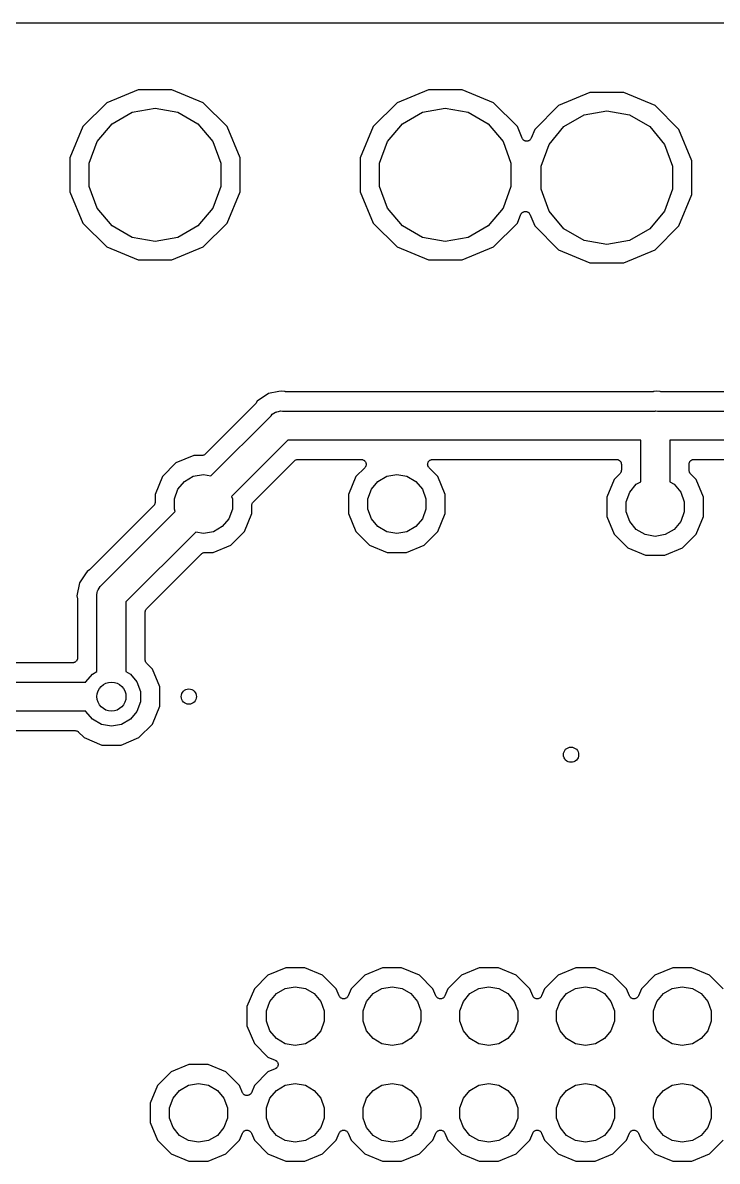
# Model space of a CAD drawing. Extents: x 121 to 245, y -148 to -51.
# Drawn here: x 180.81 to 199.04, y -80.52 to -50.65 of the extents above; entities that cross this region are included whole.
import ezdxf

# ---------------------------------------------------------------- set-up
doc = ezdxf.new("R2010")
doc.units = 0
doc.header["$MEASUREMENT"] = 0
doc.layers.add('BLACK', color=7, linetype='CONTINUOUS')

msp = doc.modelspace()

# ---------------------------------------------------------------- linework, layer by layer
at = {"layer": 'BLACK', "linetype": 'CONTINUOUS'}
for p, q in [((122.709, -50.646), (243.026, -50.646)), ((183.833, -52.4024), (183.012, -52.7424)), ((184.721, -52.4024), (183.833, -52.4024)), ((185.542, -52.7424), (184.721, -52.4024)), ((191.453, -52.4024), (190.632, -52.7424)), ((192.341, -52.4024), (191.453, -52.4024)), ((193.162, -52.7424), (192.341, -52.4024)), ((195.695, -52.4786), (194.874, -52.8186)), ((196.583, -52.4786), (195.695, -52.4786)), ((197.404, -52.8186), (196.583, -52.4786)), ((183.012, -52.7424), (182.384, -53.3705)), ((186.17, -53.3705), (185.542, -52.7424)), ((190.632, -52.7424), (190.004, -53.3705)), ((193.79, -53.3705), (193.162, -52.7424)), ((194.874, -52.8186), (194.246, -53.4467)), ((198.032, -53.4467), (197.404, -52.8186)), ((183.151, -53.2936), (183.678, -52.9894)), ((183.678, -52.9894), (184.277, -52.8838)), ((184.277, -52.8838), (184.876, -52.9894)), ((184.876, -52.9894), (185.403, -53.2936)), ((190.771, -53.2936), (191.298, -52.9894)), ((191.298, -52.9894), (191.897, -52.8838)), ((191.897, -52.8838), (192.496, -52.9894)), ((192.496, -52.9894), (193.023, -53.2936)), ((195.013, -53.3698), (195.54, -53.0656)), ((195.54, -53.0656), (196.139, -52.96)), ((196.139, -52.96), (196.738, -53.0656)), ((196.738, -53.0656), (197.265, -53.3698)), ((182.384, -53.3705), (182.044, -54.1912)), ((182.76, -53.7596), (183.151, -53.2936)), ((185.403, -53.2936), (185.794, -53.7596)), ((186.51, -54.1912), (186.17, -53.3705)), ((190.004, -53.3705), (189.664, -54.1912)), ((190.38, -53.7596), (190.771, -53.2936)), ((193.023, -53.2936), (193.414, -53.7596)), ((193.916, -53.6754), (193.79, -53.3705)), ((194.246, -53.4467), (194.151, -53.6754)), ((194.622, -53.8358), (195.013, -53.3698)), ((197.265, -53.3698), (197.656, -53.8358)), ((198.372, -54.2674), (198.032, -53.4467)), ((182.552, -54.3312), (182.76, -53.7596)), ((185.794, -53.7596), (186.002, -54.3312)), ((190.172, -54.3312), (190.38, -53.7596)), ((193.414, -53.7596), (193.622, -54.3312)), ((193.925, -53.6894), (193.916, -53.6754)), ((193.933, -53.7041), (193.925, -53.6894)), ((193.937, -53.7079), (193.933, -53.7041)), ((193.94, -53.7126), (193.937, -53.7079)), ((193.953, -53.7227), (193.94, -53.7126)), ((193.965, -53.7339), (193.953, -53.7227)), ((193.971, -53.7361), (193.965, -53.7339)), ((193.975, -53.7395), (193.971, -53.7361)), ((193.991, -53.7445), (193.975, -53.7395)), ((194.006, -53.7508), (193.991, -53.7445)), ((194.012, -53.7511), (194.006, -53.7508)), ((194.017, -53.7527), (194.012, -53.7511)), ((194.034, -53.752), (194.017, -53.7527)), ((194.05, -53.7527), (194.034, -53.752)), ((194.056, -53.7511), (194.05, -53.7527)), ((194.061, -53.7508), (194.056, -53.7511)), ((194.076, -53.7445), (194.061, -53.7508)), ((194.092, -53.7395), (194.076, -53.7445)), ((194.097, -53.7361), (194.092, -53.7395)), ((194.102, -53.7339), (194.097, -53.7361)), ((194.114, -53.7227), (194.102, -53.7339)), ((194.127, -53.7126), (194.114, -53.7227)), ((194.13, -53.7079), (194.127, -53.7126)), ((194.134, -53.7041), (194.13, -53.7079)), ((194.142, -53.6894), (194.134, -53.7041)), ((194.151, -53.6754), (194.142, -53.6894)), ((194.414, -54.4074), (194.622, -53.8358)), ((197.656, -53.8358), (197.864, -54.4074)), ((182.044, -54.1912), (182.044, -55.0796)), ((182.552, -54.9396), (182.552, -54.3312)), ((186.002, -54.3312), (186.002, -54.9396)), ((186.51, -55.0796), (186.51, -54.1912)), ((189.664, -54.1912), (189.664, -55.0796)), ((190.172, -54.9396), (190.172, -54.3312)), ((193.622, -54.3312), (193.622, -54.9396)), ((198.372, -55.1558), (198.372, -54.2674)), ((194.414, -55.0158), (194.414, -54.4074)), ((197.864, -54.4074), (197.864, -55.0158)), ((182.76, -55.5112), (182.552, -54.9396)), ((186.002, -54.9396), (185.794, -55.5112)), ((190.38, -55.5112), (190.172, -54.9396)), ((193.622, -54.9396), (193.414, -55.5112)), ((182.044, -55.0796), (182.384, -55.9003)), ((186.17, -55.9003), (186.51, -55.0796)), ((189.664, -55.0796), (190.004, -55.9003)), ((194.622, -55.5874), (194.414, -55.0158)), ((197.864, -55.0158), (197.656, -55.5874)), ((198.032, -55.9765), (198.372, -55.1558)), ((183.151, -55.9772), (182.76, -55.5112)), ((185.794, -55.5112), (185.403, -55.9772)), ((190.771, -55.9772), (190.38, -55.5112)), ((193.414, -55.5112), (193.023, -55.9772)), ((193.79, -55.9003), (193.885, -55.6716)), ((193.885, -55.6716), (193.894, -55.6576)), ((193.894, -55.6576), (193.901, -55.6429)), ((193.901, -55.6429), (193.905, -55.6391)), ((193.905, -55.6391), (193.908, -55.6344)), ((193.908, -55.6344), (193.922, -55.6243)), ((193.922, -55.6243), (193.934, -55.6131)), ((193.934, -55.6131), (193.939, -55.6109)), ((193.939, -55.6109), (193.943, -55.6075)), ((193.943, -55.6075), (193.959, -55.6025)), ((193.959, -55.6025), (193.975, -55.5962)), ((193.975, -55.5962), (193.98, -55.5959)), ((193.98, -55.5959), (193.986, -55.5943)), ((193.986, -55.5943), (194.002, -55.595)), ((194.002, -55.595), (194.019, -55.5943)), ((194.019, -55.5943), (194.024, -55.5959)), ((194.024, -55.5959), (194.03, -55.5962)), ((194.03, -55.5962), (194.045, -55.6025)), ((194.045, -55.6025), (194.061, -55.6075)), ((194.061, -55.6075), (194.065, -55.6109)), ((194.065, -55.6109), (194.07, -55.6131)), ((194.07, -55.6131), (194.083, -55.6243)), ((194.083, -55.6243), (194.096, -55.6344)), ((194.096, -55.6344), (194.099, -55.6391)), ((194.099, -55.6391), (194.103, -55.6429)), ((194.103, -55.6429), (194.111, -55.6576)), ((194.111, -55.6576), (194.119, -55.6716)), ((194.119, -55.6716), (194.246, -55.9765)), ((195.013, -56.0534), (194.622, -55.5874)), ((197.656, -55.5874), (197.265, -56.0534)), ((182.384, -55.9003), (183.012, -56.5284)), ((183.678, -56.2814), (183.151, -55.9772)), ((185.403, -55.9772), (184.876, -56.2814)), ((185.542, -56.5284), (186.17, -55.9003)), ((190.004, -55.9003), (190.632, -56.5284)), ((191.298, -56.2814), (190.771, -55.9772)), ((193.023, -55.9772), (192.496, -56.2814)), ((193.162, -56.5284), (193.79, -55.9003)), ((194.246, -55.9765), (194.874, -56.6046)), ((195.54, -56.3576), (195.013, -56.0534)), ((197.265, -56.0534), (196.738, -56.3576)), ((197.404, -56.6046), (198.032, -55.9765)), ((184.277, -56.387), (183.678, -56.2814)), ((184.876, -56.2814), (184.277, -56.387)), ((191.897, -56.387), (191.298, -56.2814)), ((192.496, -56.2814), (191.897, -56.387)), ((196.139, -56.4632), (195.54, -56.3576)), ((196.738, -56.3576), (196.139, -56.4632)), ((183.012, -56.5284), (183.833, -56.8684)), ((184.721, -56.8684), (185.542, -56.5284)), ((190.632, -56.5284), (191.453, -56.8684)), ((192.341, -56.8684), (193.162, -56.5284)), ((194.874, -56.6046), (195.695, -56.9446)), ((196.583, -56.9446), (197.404, -56.6046)), ((183.833, -56.8684), (184.721, -56.8684)), ((191.453, -56.8684), (192.341, -56.8684)), ((195.695, -56.9446), (196.583, -56.9446)), ((187.529, -60.3226), (187.258, -60.3766)), ((187.604, -60.3076), (187.529, -60.3226)), ((187.529, -60.3226), (187.529, -60.3226)), ((187.68, -60.3226), (187.604, -60.3076)), ((187.692, -60.3228), (187.68, -60.3226)), ((187.704, -60.325), (187.692, -60.3228)), ((197.354, -60.325), (187.704, -60.325)), ((197.366, -60.3228), (197.354, -60.325)), ((197.379, -60.3226), (197.366, -60.3228)), ((197.454, -60.3076), (197.379, -60.3226)), ((197.529, -60.3226), (197.454, -60.3076)), ((197.542, -60.3228), (197.529, -60.3226)), ((197.554, -60.325), (197.542, -60.3228)), ((209.196, -60.325), (197.554, -60.325)), ((186.963, -60.5731), (186.921, -60.6369)), ((187.258, -60.3766), (186.963, -60.5731)), ((186.905, -60.6561), (185.597, -61.9642)), ((186.912, -60.6459), (186.905, -60.6561)), ((186.921, -60.6369), (186.912, -60.6459)), ((187.323, -60.9564), (187.356, -60.9176)), ((187.356, -60.9176), (187.399, -60.8924)), ((187.399, -60.8924), (187.441, -60.8634)), ((187.441, -60.8634), (187.457, -60.859)), ((187.457, -60.859), (187.472, -60.8505)), ((187.472, -60.8505), (187.522, -60.8417)), ((187.522, -60.8417), (187.571, -60.8286)), ((187.571, -60.8286), (187.621, -60.833)), ((187.621, -60.833), (197.404, -60.833)), ((197.404, -60.833), (197.42, -60.8286)), ((197.42, -60.8286), (197.471, -60.833)), ((197.471, -60.833), (209.246, -60.833)), ((185.747, -62.5329), (187.323, -60.9564)), ((187.762, -61.595), (186.285, -63.0719)), ((197.028, -61.595), (187.762, -61.595)), ((197.028, -62.6877), (197.028, -61.595)), ((208.788, -61.595), (197.79, -61.595)), ((197.79, -61.595), (197.79, -62.6877)), ((185.294, -62.0014), (184.828, -62.1947)), ((185.507, -62.0014), (185.294, -62.0014)), ((185.513, -62.0004), (185.507, -62.0014)), ((185.518, -62.0009), (185.513, -62.0004)), ((185.534, -61.9966), (185.518, -62.0009)), ((185.551, -61.9937), (185.534, -61.9966)), ((185.555, -61.9909), (185.551, -61.9937)), ((185.561, -61.9895), (185.555, -61.9909)), ((185.574, -61.98), (185.561, -61.9895)), ((185.589, -61.9717), (185.574, -61.98)), ((185.592, -61.9674), (185.589, -61.9717)), ((185.597, -61.9642), (185.592, -61.9674)), ((187.944, -62.1327), (187.958, -62.1244)), ((187.958, -62.1244), (187.972, -62.1149)), ((187.972, -62.1149), (187.977, -62.1135)), ((187.977, -62.1135), (187.982, -62.1107)), ((187.982, -62.1107), (187.998, -62.1078)), ((187.998, -62.1078), (188.014, -62.1035)), ((188.014, -62.1035), (188.02, -62.104)), ((188.02, -62.104), (188.025, -62.103)), ((188.025, -62.103), (189.693, -62.103)), ((189.693, -62.103), (189.709, -62.1059)), ((189.709, -62.1059), (189.726, -62.1073)), ((189.726, -62.1073), (189.731, -62.1097)), ((189.731, -62.1097), (189.736, -62.1107)), ((189.736, -62.1107), (189.751, -62.119)), ((189.751, -62.119), (189.766, -62.126)), ((189.766, -62.126), (189.77, -62.1299)), ((191.484, -62.1299), (191.488, -62.126)), ((191.488, -62.126), (191.503, -62.119)), ((191.503, -62.119), (191.518, -62.1107)), ((191.518, -62.1107), (191.523, -62.1097)), ((191.523, -62.1097), (191.528, -62.1073)), ((191.528, -62.1073), (191.545, -62.1059)), ((191.545, -62.1059), (191.561, -62.103)), ((191.561, -62.103), (196.393, -62.103)), ((196.393, -62.103), (196.404, -62.1049)), ((196.404, -62.1049), (196.415, -62.1049)), ((196.415, -62.1049), (196.425, -62.1087)), ((196.425, -62.1087), (196.436, -62.1107)), ((196.436, -62.1107), (196.446, -62.1162)), ((196.446, -62.1162), (196.456, -62.12)), ((196.456, -62.12), (196.465, -62.1272)), ((196.465, -62.1272), (196.474, -62.1327)), ((198.343, -62.1327), (198.353, -62.1272)), ((198.353, -62.1272), (198.361, -62.12)), ((198.361, -62.12), (198.372, -62.1162)), ((198.372, -62.1162), (198.381, -62.1107)), ((198.381, -62.1107), (198.392, -62.1087)), ((198.392, -62.1087), (198.403, -62.1049)), ((198.403, -62.1049), (198.414, -62.1049)), ((198.414, -62.1049), (198.425, -62.103)), ((198.425, -62.103), (201.631, -62.103)), ((184.828, -62.1947), (184.47, -62.552)), ((186.854, -63.2214), (187.935, -62.1402)), ((187.935, -62.1402), (187.94, -62.137)), ((187.94, -62.137), (187.944, -62.1327)), ((189.783, -62.3198), (189.55, -62.552)), ((189.77, -62.1299), (189.774, -62.1327)), ((189.774, -62.1327), (189.785, -62.1454)), ((189.792, -62.3062), (189.783, -62.3198)), ((189.785, -62.1454), (189.797, -62.1572)), ((189.803, -62.2935), (189.792, -62.3062)), ((189.797, -62.1572), (189.799, -62.1622)), ((189.799, -62.1622), (189.803, -62.1665)), ((189.803, -62.1665), (189.808, -62.1821)), ((189.805, -62.2883), (189.803, -62.2935)), ((189.808, -62.2837), (189.805, -62.2883)), ((189.808, -62.1821), (189.815, -62.1971)), ((189.812, -62.2676), (189.808, -62.2837)), ((189.818, -62.2521), (189.812, -62.2676)), ((189.815, -62.1971), (189.816, -62.2027)), ((189.816, -62.2027), (189.818, -62.2079)), ((189.818, -62.2079), (189.818, -62.2245)), ((189.818, -62.2245), (189.819, -62.2411)), ((189.819, -62.2411), (189.818, -62.2465)), ((189.818, -62.2465), (189.818, -62.2521)), ((191.435, -62.2411), (191.436, -62.2245)), ((191.436, -62.2465), (191.435, -62.2411)), ((191.436, -62.2079), (191.438, -62.2027)), ((191.436, -62.2245), (191.436, -62.2079)), ((191.436, -62.2521), (191.436, -62.2465)), ((191.442, -62.2676), (191.436, -62.2521)), ((191.438, -62.2027), (191.439, -62.1971)), ((191.439, -62.1971), (191.446, -62.1821)), ((191.446, -62.2837), (191.442, -62.2676)), ((191.446, -62.1821), (191.451, -62.1665)), ((191.449, -62.2882), (191.446, -62.2837)), ((191.451, -62.2935), (191.449, -62.2882)), ((191.451, -62.1665), (191.455, -62.1622)), ((191.462, -62.3062), (191.451, -62.2935)), ((191.455, -62.1622), (191.457, -62.1572)), ((191.457, -62.1572), (191.469, -62.1454)), ((191.471, -62.3198), (191.462, -62.3062)), ((191.469, -62.1454), (191.48, -62.1327)), ((191.704, -62.552), (191.471, -62.3198)), ((191.48, -62.1327), (191.484, -62.1299)), ((196.474, -62.1327), (196.482, -62.1412)), ((196.482, -62.1412), (196.49, -62.1484)), ((196.49, -62.1484), (196.496, -62.158)), ((196.496, -62.158), (196.503, -62.1665)), ((196.503, -62.1665), (196.507, -62.1769)), ((196.507, -62.1769), (196.512, -62.1866)), ((196.512, -62.1866), (196.514, -62.1975)), ((196.515, -62.415), (196.512, -62.4314)), ((196.514, -62.1975), (196.518, -62.2079)), ((196.519, -62.399), (196.515, -62.415)), ((196.518, -62.2079), (196.518, -62.2191)), ((196.518, -62.2191), (196.52, -62.23)), ((196.52, -62.3879), (196.519, -62.3934)), ((196.519, -62.3934), (196.519, -62.399)), ((196.52, -62.23), (196.52, -62.3879)), ((198.298, -62.23), (198.3, -62.2191)), ((198.298, -62.3879), (198.298, -62.23)), ((198.299, -62.3934), (198.298, -62.3879)), ((198.298, -62.399), (198.299, -62.3934)), ((198.303, -62.415), (198.298, -62.399)), ((198.3, -62.2079), (198.304, -62.1975)), ((198.3, -62.2191), (198.3, -62.2079)), ((198.305, -62.4314), (198.303, -62.415)), ((198.304, -62.1975), (198.305, -62.1866)), ((198.305, -62.1866), (198.311, -62.1769)), ((198.311, -62.1769), (198.315, -62.1665)), ((198.315, -62.1665), (198.322, -62.158)), ((198.322, -62.158), (198.328, -62.1484)), ((198.328, -62.1484), (198.336, -62.1412)), ((198.336, -62.1412), (198.343, -62.1327)), ((184.47, -62.552), (184.277, -63.0188)), ((184.877, -62.8845), (185.05, -62.6787)), ((185.05, -62.6787), (185.282, -62.5443)), ((185.282, -62.5443), (185.547, -62.4976)), ((185.547, -62.4976), (185.747, -62.5329)), ((189.55, -62.552), (189.357, -63.0188)), ((189.957, -62.8845), (190.13, -62.6787)), ((190.13, -62.6787), (190.362, -62.5443)), ((190.362, -62.5443), (190.627, -62.4976)), ((190.627, -62.4976), (190.892, -62.5443)), ((190.892, -62.5443), (191.124, -62.6787)), ((191.124, -62.6787), (191.297, -62.8845)), ((191.897, -63.0188), (191.704, -62.552)), ((196.332, -62.6282), (196.139, -63.095)), ((196.483, -62.4777), (196.332, -62.6282)), ((196.486, -62.4732), (196.483, -62.4777)), ((196.49, -62.4696), (196.486, -62.4732)), ((196.498, -62.4552), (196.49, -62.4696)), ((196.508, -62.4416), (196.498, -62.4552)), ((196.509, -62.4362), (196.508, -62.4416)), ((196.512, -62.4314), (196.509, -62.4362)), ((196.911, -62.7549), (197.028, -62.6877)), ((197.79, -62.6877), (197.906, -62.7549)), ((198.308, -62.4362), (198.305, -62.4314)), ((198.31, -62.4416), (198.308, -62.4362)), ((198.319, -62.4552), (198.31, -62.4416)), ((198.328, -62.4696), (198.319, -62.4552)), ((198.332, -62.4732), (198.328, -62.4696)), ((198.335, -62.4777), (198.332, -62.4732)), ((198.485, -62.6282), (198.335, -62.4777)), ((198.679, -63.095), (198.485, -62.6282)), ((184.277, -63.0188), (184.277, -63.2316)), ((184.785, -63.137), (184.877, -62.8845)), ((189.357, -63.0188), (189.357, -63.524)), ((189.865, -63.137), (189.957, -62.8845)), ((191.297, -62.8845), (191.389, -63.137)), ((191.897, -63.524), (191.897, -63.0188)), ((196.647, -63.2132), (196.739, -62.9607)), ((196.739, -62.9607), (196.911, -62.7549)), ((197.906, -62.7549), (198.079, -62.9607)), ((198.079, -62.9607), (198.171, -63.2132)), ((184.24, -63.3214), (182.576, -64.985)), ((184.243, -63.3168), (184.24, -63.3214)), ((184.247, -63.3132), (184.243, -63.3168)), ((184.256, -63.2988), (184.247, -63.3132)), ((184.265, -63.2852), (184.256, -63.2988)), ((184.267, -63.2798), (184.265, -63.2852)), ((184.269, -63.275), (184.267, -63.2798)), ((184.272, -63.2587), (184.269, -63.275)), ((184.277, -63.2426), (184.272, -63.2587)), ((184.277, -63.2316), (184.276, -63.2371)), ((184.276, -63.2371), (184.277, -63.2426)), ((184.785, -63.4058), (184.785, -63.137)), ((186.285, -63.0719), (186.309, -63.137)), ((186.309, -63.137), (186.309, -63.4058)), ((186.817, -63.3002), (186.822, -63.2841)), ((186.818, -63.3057), (186.817, -63.3002)), ((186.817, -63.3112), (186.818, -63.3057)), ((186.817, -63.524), (186.817, -63.3112)), ((186.822, -63.2841), (186.825, -63.2678)), ((186.825, -63.2678), (186.827, -63.263)), ((186.827, -63.263), (186.829, -63.2576)), ((186.829, -63.2576), (186.838, -63.244)), ((186.838, -63.244), (186.847, -63.2296)), ((186.847, -63.2296), (186.851, -63.226)), ((186.851, -63.226), (186.854, -63.2214)), ((189.865, -63.4058), (189.865, -63.137)), ((191.389, -63.137), (191.389, -63.4058)), ((196.139, -63.095), (196.139, -63.6002)), ((196.647, -63.482), (196.647, -63.2132)), ((198.171, -63.2132), (198.171, -63.482)), ((198.679, -63.6002), (198.679, -63.095)), ((182.876, -65.4032), (184.809, -63.4709)), ((184.809, -63.4709), (184.785, -63.4058)), ((186.309, -63.4058), (186.217, -63.6583)), ((186.624, -63.9908), (186.817, -63.524)), ((189.357, -63.524), (189.55, -63.9908)), ((189.957, -63.6583), (189.865, -63.4058)), ((191.389, -63.4058), (191.297, -63.6583)), ((191.704, -63.9908), (191.897, -63.524)), ((196.139, -63.6002), (196.332, -64.067)), ((196.739, -63.7345), (196.647, -63.482)), ((198.171, -63.482), (198.079, -63.7345)), ((198.485, -64.067), (198.679, -63.6002)), ((186.044, -63.8641), (185.812, -63.9985)), ((186.217, -63.6583), (186.044, -63.8641)), ((190.13, -63.8641), (189.957, -63.6583)), ((190.362, -63.9985), (190.13, -63.8641)), ((191.124, -63.8641), (190.892, -63.9985)), ((191.297, -63.6583), (191.124, -63.8641)), ((196.911, -63.9403), (196.739, -63.7345)), ((198.079, -63.7345), (197.906, -63.9403)), ((185.347, -64.0099), (183.515, -65.8422)), ((185.547, -64.0452), (185.347, -64.0099)), ((185.812, -63.9985), (185.547, -64.0452)), ((186.266, -64.3481), (186.624, -63.9908)), ((189.55, -63.9908), (189.908, -64.3481)), ((190.627, -64.0452), (190.362, -63.9985)), ((190.892, -63.9985), (190.627, -64.0452)), ((191.346, -64.3481), (191.704, -63.9908)), ((196.332, -64.067), (196.689, -64.4243)), ((197.144, -64.0747), (196.911, -63.9403)), ((197.409, -64.1214), (197.144, -64.0747)), ((197.673, -64.0747), (197.409, -64.1214)), ((197.906, -63.9403), (197.673, -64.0747)), ((198.128, -64.4243), (198.485, -64.067)), ((185.8, -64.5414), (186.266, -64.3481)), ((189.908, -64.3481), (190.374, -64.5414)), ((190.88, -64.5414), (191.346, -64.3481)), ((196.689, -64.4243), (197.156, -64.6176)), ((197.661, -64.6176), (198.128, -64.4243)), ((184.06, -66.0154), (185.497, -64.5786)), ((185.497, -64.5786), (185.502, -64.5754)), ((185.502, -64.5754), (185.505, -64.5711)), ((185.505, -64.5711), (185.52, -64.5628)), ((185.52, -64.5628), (185.533, -64.5533)), ((185.533, -64.5533), (185.539, -64.5519)), ((185.539, -64.5519), (185.543, -64.5491)), ((185.543, -64.5491), (185.56, -64.5462)), ((185.56, -64.5462), (185.576, -64.5419)), ((185.576, -64.5419), (185.581, -64.5424)), ((185.581, -64.5424), (185.587, -64.5414)), ((185.587, -64.5414), (185.8, -64.5414)), ((190.374, -64.5414), (190.88, -64.5414)), ((197.156, -64.6176), (197.661, -64.6176)), ((182.45, -65.1073), (182.297, -65.3375)), ((182.493, -65.0435), (182.45, -65.1073)), ((182.557, -65.0008), (182.493, -65.0435)), ((182.566, -64.9922), (182.557, -65.0008)), ((182.576, -64.985), (182.566, -64.9922)), ((182.297, -65.3375), (182.228, -65.6844)), ((182.838, -65.4357), (182.876, -65.4032)), ((182.228, -65.6844), (182.243, -65.7597)), ((182.749, -65.6507), (182.762, -65.6018)), ((182.753, -65.701), (182.749, -65.6507)), ((182.753, -67.6661), (182.753, -65.701)), ((182.762, -65.6018), (182.77, -65.5521)), ((182.77, -65.5521), (182.779, -65.5373)), ((182.779, -65.5373), (182.783, -65.5209)), ((182.783, -65.5209), (182.812, -65.4795)), ((182.812, -65.4795), (182.838, -65.4357)), ((182.243, -65.7597), (182.243, -65.7722)), ((182.243, -65.7722), (182.245, -65.7845)), ((182.245, -65.7845), (182.245, -67.31)), ((183.515, -65.8422), (183.515, -67.6661)), ((184.023, -66.0942), (184.028, -66.0781)), ((184.024, -66.0997), (184.023, -66.0942)), ((184.023, -66.1052), (184.024, -66.0997)), ((184.023, -67.3663), (184.023, -66.1052)), ((184.028, -66.0781), (184.031, -66.0618)), ((184.031, -66.0618), (184.033, -66.057)), ((184.033, -66.057), (184.035, -66.0516)), ((184.035, -66.0516), (184.044, -66.038)), ((184.044, -66.038), (184.053, -66.0236)), ((184.053, -66.0236), (184.057, -66.02)), ((184.057, -66.02), (184.06, -66.0154)), ((182.118, -67.437), (135.853, -67.437)), ((182.129, -67.4351), (182.118, -67.437)), ((182.14, -67.4351), (182.129, -67.4351)), ((182.15, -67.4313), (182.14, -67.4351)), ((182.161, -67.4293), (182.15, -67.4313)), ((182.171, -67.4238), (182.161, -67.4293)), ((182.181, -67.42), (182.171, -67.4238)), ((182.19, -67.4128), (182.181, -67.42)), ((182.2, -67.4073), (182.19, -67.4128)), ((182.207, -67.3988), (182.2, -67.4073)), ((182.215, -67.3916), (182.207, -67.3988)), ((182.221, -67.382), (182.215, -67.3916)), ((182.228, -67.3735), (182.221, -67.382)), ((182.232, -67.3631), (182.228, -67.3735)), ((182.237, -67.3534), (182.232, -67.3631)), ((182.239, -67.3425), (182.237, -67.3534)), ((182.243, -67.3321), (182.239, -67.3425)), ((182.245, -67.31), (182.243, -67.3209)), ((182.243, -67.3209), (182.243, -67.3321)), ((184.024, -67.3718), (184.023, -67.3663)), ((184.023, -67.3774), (184.024, -67.3718)), ((184.028, -67.3934), (184.023, -67.3774)), ((184.031, -67.4098), (184.028, -67.3934)), ((184.033, -67.4146), (184.031, -67.4098)), ((184.035, -67.42), (184.033, -67.4146)), ((184.044, -67.4336), (184.035, -67.42)), ((184.053, -67.448), (184.044, -67.4336)), ((184.057, -67.4516), (184.053, -67.448)), ((184.06, -67.4561), (184.057, -67.4516)), ((184.211, -67.6066), (184.06, -67.4561)), ((182.464, -67.9391), (182.637, -67.7333)), ((182.637, -67.7333), (182.753, -67.6661)), ((183.515, -67.6661), (183.631, -67.7333)), ((183.631, -67.7333), (183.804, -67.9391)), ((184.404, -68.0734), (184.211, -67.6066)), ((135.357, -67.945), (182.462, -67.945)), ((182.462, -67.945), (182.464, -67.9391)), ((183.804, -67.9391), (183.896, -68.1916)), ((184.404, -68.5786), (184.404, -68.0734)), ((183.896, -68.1916), (183.896, -68.4604)), ((183.896, -68.4604), (183.804, -68.7129)), ((184.211, -69.0454), (184.404, -68.5786)), ((182.462, -68.707), (135.357, -68.707)), ((182.464, -68.7129), (182.462, -68.707)), ((182.637, -68.9187), (182.464, -68.7129)), ((182.869, -69.0531), (182.637, -68.9187)), ((183.631, -68.9187), (183.399, -69.0531)), ((183.804, -68.7129), (183.631, -68.9187)), ((135.811, -69.215), (182.174, -69.215)), ((182.174, -69.215), (182.18, -69.216)), ((182.18, -69.216), (182.185, -69.2155)), ((182.185, -69.2155), (182.201, -69.2198)), ((182.201, -69.2198), (182.218, -69.2227)), ((182.218, -69.2227), (182.223, -69.2255)), ((182.223, -69.2255), (182.228, -69.2269)), ((182.228, -69.2269), (182.242, -69.2364)), ((182.242, -69.2364), (182.256, -69.2447)), ((182.256, -69.2447), (182.26, -69.249)), ((182.26, -69.249), (182.264, -69.2522)), ((182.264, -69.2522), (182.415, -69.4027)), ((183.134, -69.0998), (182.869, -69.0531)), ((183.399, -69.0531), (183.134, -69.0998)), ((183.853, -69.4027), (184.211, -69.0454)), ((182.415, -69.4027), (182.881, -69.596)), ((182.881, -69.596), (183.387, -69.596)), ((183.387, -69.596), (183.853, -69.4027)), ((187.708, -75.44), (187.242, -75.633)), ((188.212, -75.44), (187.708, -75.44)), ((188.678, -75.633), (188.212, -75.44)), ((190.248, -75.44), (189.782, -75.633)), ((190.752, -75.44), (190.248, -75.44)), ((191.218, -75.633), (190.752, -75.44)), ((192.788, -75.44), (192.322, -75.633)), ((193.292, -75.44), (192.788, -75.44)), ((193.758, -75.633), (193.292, -75.44)), ((195.328, -75.44), (194.862, -75.633)), ((195.832, -75.44), (195.328, -75.44)), ((196.298, -75.633), (195.832, -75.44)), ((197.868, -75.44), (197.402, -75.633)), ((198.372, -75.44), (197.868, -75.44)), ((198.838, -75.633), (198.372, -75.44)), ((187.242, -75.633), (186.885, -75.9897)), ((189.035, -75.9897), (188.678, -75.633)), ((189.782, -75.633), (189.425, -75.9897)), ((191.575, -75.9897), (191.218, -75.633)), ((192.322, -75.633), (191.965, -75.9897)), ((194.115, -75.9897), (193.758, -75.633)), ((194.862, -75.633), (194.505, -75.9897)), ((196.655, -75.9897), (196.298, -75.633)), ((197.402, -75.633), (197.045, -75.9897)), ((199.195, -75.9897), (198.838, -75.633)), ((186.885, -75.9897), (186.692, -76.4558)), ((187.292, -76.3221), (187.464, -76.1168)), ((187.464, -76.1168), (187.696, -75.9828)), ((187.696, -75.9828), (187.96, -75.9363)), ((187.96, -75.9363), (188.224, -75.9828)), ((188.224, -75.9828), (188.456, -76.1168)), ((188.456, -76.1168), (188.628, -76.3221)), ((189.113, -76.1773), (189.035, -75.9897)), ((189.425, -75.9897), (189.347, -76.1773)), ((189.832, -76.3221), (190.004, -76.1168)), ((190.004, -76.1168), (190.236, -75.9828)), ((190.236, -75.9828), (190.5, -75.9363)), ((190.5, -75.9363), (190.764, -75.9828)), ((190.764, -75.9828), (190.996, -76.1168)), ((190.996, -76.1168), (191.168, -76.3221)), ((191.653, -76.1773), (191.575, -75.9897)), ((191.965, -75.9897), (191.887, -76.1773)), ((192.372, -76.3221), (192.544, -76.1168)), ((192.544, -76.1168), (192.776, -75.9828)), ((192.776, -75.9828), (193.04, -75.9363)), ((193.04, -75.9363), (193.304, -75.9828)), ((193.304, -75.9828), (193.536, -76.1168)), ((193.536, -76.1168), (193.708, -76.3221)), ((194.193, -76.1773), (194.115, -75.9897)), ((194.505, -75.9897), (194.427, -76.1773)), ((194.912, -76.3221), (195.084, -76.1168)), ((195.084, -76.1168), (195.316, -75.9828)), ((195.316, -75.9828), (195.58, -75.9363)), ((195.58, -75.9363), (195.844, -75.9828)), ((195.844, -75.9828), (196.076, -76.1168)), ((196.076, -76.1168), (196.248, -76.3221)), ((196.733, -76.1773), (196.655, -75.9897)), ((197.045, -75.9897), (196.967, -76.1773)), ((197.452, -76.3221), (197.624, -76.1168)), ((197.624, -76.1168), (197.856, -75.9828)), ((197.856, -75.9828), (198.12, -75.9363)), ((198.12, -75.9363), (198.384, -75.9828)), ((198.384, -75.9828), (198.616, -76.1168)), ((198.616, -76.1168), (198.788, -76.3221)), ((186.692, -76.4558), (186.692, -76.9602)), ((187.2, -76.574), (187.292, -76.3221)), ((188.628, -76.3221), (188.72, -76.574)), ((189.122, -76.1913), (189.113, -76.1773)), ((189.129, -76.2061), (189.122, -76.1913)), ((189.133, -76.2098), (189.129, -76.2061)), ((189.136, -76.2145), (189.133, -76.2098)), ((189.15, -76.2246), (189.136, -76.2145)), ((189.162, -76.2359), (189.15, -76.2246)), ((189.167, -76.238), (189.162, -76.2359)), ((189.171, -76.2414), (189.167, -76.238)), ((189.187, -76.2464), (189.171, -76.2414)), ((189.203, -76.2527), (189.187, -76.2464)), ((189.208, -76.253), (189.203, -76.2527)), ((189.213, -76.2547), (189.208, -76.253)), ((189.23, -76.2539), (189.213, -76.2547)), ((189.247, -76.2547), (189.23, -76.2539)), ((189.252, -76.253), (189.247, -76.2547)), ((189.257, -76.2527), (189.252, -76.253)), ((189.273, -76.2464), (189.257, -76.2527)), ((189.289, -76.2414), (189.273, -76.2464)), ((189.293, -76.238), (189.289, -76.2414)), ((189.298, -76.2359), (189.293, -76.238)), ((189.31, -76.2246), (189.298, -76.2359)), ((189.324, -76.2145), (189.31, -76.2246)), ((189.327, -76.2098), (189.324, -76.2145)), ((189.331, -76.2061), (189.327, -76.2098)), ((189.338, -76.1913), (189.331, -76.2061)), ((189.347, -76.1773), (189.338, -76.1913)), ((189.74, -76.574), (189.832, -76.3221)), ((191.168, -76.3221), (191.26, -76.574)), ((191.662, -76.1913), (191.653, -76.1773)), ((191.669, -76.2061), (191.662, -76.1913)), ((191.673, -76.2098), (191.669, -76.2061)), ((191.676, -76.2145), (191.673, -76.2098)), ((191.69, -76.2246), (191.676, -76.2145)), ((191.702, -76.2359), (191.69, -76.2246)), ((191.707, -76.238), (191.702, -76.2359)), ((191.711, -76.2414), (191.707, -76.238)), ((191.727, -76.2464), (191.711, -76.2414)), ((191.743, -76.2527), (191.727, -76.2464)), ((191.748, -76.253), (191.743, -76.2527)), ((191.753, -76.2547), (191.748, -76.253)), ((191.77, -76.2539), (191.753, -76.2547)), ((191.787, -76.2547), (191.77, -76.2539)), ((191.792, -76.253), (191.787, -76.2547)), ((191.797, -76.2527), (191.792, -76.253)), ((191.813, -76.2464), (191.797, -76.2527)), ((191.829, -76.2414), (191.813, -76.2464)), ((191.833, -76.238), (191.829, -76.2414)), ((191.838, -76.2359), (191.833, -76.238)), ((191.85, -76.2246), (191.838, -76.2359)), ((191.864, -76.2145), (191.85, -76.2246)), ((191.867, -76.2098), (191.864, -76.2145)), ((191.871, -76.2061), (191.867, -76.2098)), ((191.878, -76.1913), (191.871, -76.2061)), ((191.887, -76.1773), (191.878, -76.1913)), ((192.28, -76.574), (192.372, -76.3221)), ((193.708, -76.3221), (193.8, -76.574)), ((194.202, -76.1913), (194.193, -76.1773)), ((194.209, -76.2061), (194.202, -76.1913)), ((194.213, -76.2098), (194.209, -76.2061)), ((194.216, -76.2145), (194.213, -76.2098)), ((194.23, -76.2246), (194.216, -76.2145)), ((194.242, -76.2359), (194.23, -76.2246)), ((194.247, -76.238), (194.242, -76.2359)), ((194.251, -76.2414), (194.247, -76.238)), ((194.267, -76.2464), (194.251, -76.2414)), ((194.283, -76.2527), (194.267, -76.2464)), ((194.288, -76.253), (194.283, -76.2527)), ((194.293, -76.2547), (194.288, -76.253)), ((194.31, -76.2539), (194.293, -76.2547)), ((194.327, -76.2547), (194.31, -76.2539)), ((194.332, -76.253), (194.327, -76.2547)), ((194.337, -76.2527), (194.332, -76.253)), ((194.353, -76.2464), (194.337, -76.2527)), ((194.369, -76.2414), (194.353, -76.2464)), ((194.373, -76.238), (194.369, -76.2414)), ((194.378, -76.2359), (194.373, -76.238)), ((194.39, -76.2246), (194.378, -76.2359)), ((194.404, -76.2145), (194.39, -76.2246)), ((194.407, -76.2098), (194.404, -76.2145)), ((194.411, -76.2061), (194.407, -76.2098)), ((194.418, -76.1913), (194.411, -76.2061)), ((194.427, -76.1773), (194.418, -76.1913)), ((194.82, -76.574), (194.912, -76.3221)), ((196.248, -76.3221), (196.34, -76.574)), ((196.742, -76.1913), (196.733, -76.1773)), ((196.749, -76.2061), (196.742, -76.1913)), ((196.753, -76.2098), (196.749, -76.2061)), ((196.756, -76.2145), (196.753, -76.2098)), ((196.77, -76.2246), (196.756, -76.2145)), ((196.782, -76.2359), (196.77, -76.2246)), ((196.787, -76.238), (196.782, -76.2359)), ((196.791, -76.2414), (196.787, -76.238)), ((196.807, -76.2464), (196.791, -76.2414)), ((196.823, -76.2527), (196.807, -76.2464)), ((196.828, -76.253), (196.823, -76.2527)), ((196.833, -76.2547), (196.828, -76.253)), ((196.85, -76.2539), (196.833, -76.2547)), ((196.867, -76.2547), (196.85, -76.2539)), ((196.872, -76.253), (196.867, -76.2547)), ((196.877, -76.2527), (196.872, -76.253)), ((196.893, -76.2464), (196.877, -76.2527)), ((196.909, -76.2414), (196.893, -76.2464)), ((196.913, -76.238), (196.909, -76.2414)), ((196.918, -76.2359), (196.913, -76.238)), ((196.93, -76.2246), (196.918, -76.2359)), ((196.944, -76.2145), (196.93, -76.2246)), ((196.947, -76.2098), (196.944, -76.2145)), ((196.951, -76.2061), (196.947, -76.2098)), ((196.958, -76.1913), (196.951, -76.2061)), ((196.967, -76.1773), (196.958, -76.1913)), ((197.36, -76.574), (197.452, -76.3221)), ((198.788, -76.3221), (198.88, -76.574)), ((187.2, -76.842), (187.2, -76.574)), ((188.72, -76.574), (188.72, -76.842)), ((189.74, -76.842), (189.74, -76.574)), ((191.26, -76.574), (191.26, -76.842)), ((192.28, -76.842), (192.28, -76.574)), ((193.8, -76.574), (193.8, -76.842)), ((194.82, -76.842), (194.82, -76.574)), ((196.34, -76.574), (196.34, -76.842)), ((197.36, -76.842), (197.36, -76.574)), ((198.88, -76.574), (198.88, -76.842)), ((186.692, -76.9602), (186.885, -77.4263)), ((187.292, -77.0939), (187.2, -76.842)), ((188.72, -76.842), (188.628, -77.0939)), ((189.832, -77.0939), (189.74, -76.842)), ((191.26, -76.842), (191.168, -77.0939)), ((192.372, -77.0939), (192.28, -76.842)), ((193.8, -76.842), (193.708, -77.0939)), ((194.912, -77.0939), (194.82, -76.842)), ((196.34, -76.842), (196.248, -77.0939)), ((197.452, -77.0939), (197.36, -76.842)), ((198.88, -76.842), (198.788, -77.0939)), ((187.464, -77.2992), (187.292, -77.0939)), ((187.696, -77.4332), (187.464, -77.2992)), ((188.456, -77.2992), (188.224, -77.4332)), ((188.628, -77.0939), (188.456, -77.2992)), ((190.004, -77.2992), (189.832, -77.0939)), ((190.236, -77.4332), (190.004, -77.2992)), ((190.996, -77.2992), (190.764, -77.4332)), ((191.168, -77.0939), (190.996, -77.2992)), ((192.544, -77.2992), (192.372, -77.0939)), ((192.776, -77.4332), (192.544, -77.2992)), ((193.536, -77.2992), (193.304, -77.4332)), ((193.708, -77.0939), (193.536, -77.2992)), ((195.084, -77.2992), (194.912, -77.0939)), ((195.316, -77.4332), (195.084, -77.2992)), ((196.076, -77.2992), (195.844, -77.4332)), ((196.248, -77.0939), (196.076, -77.2992)), ((197.624, -77.2992), (197.452, -77.0939)), ((197.856, -77.4332), (197.624, -77.2992)), ((198.616, -77.2992), (198.384, -77.4332)), ((198.788, -77.0939), (198.616, -77.2992)), ((186.885, -77.4263), (187.242, -77.783)), ((187.96, -77.4797), (187.696, -77.4332)), ((188.224, -77.4332), (187.96, -77.4797)), ((190.5, -77.4797), (190.236, -77.4332)), ((190.764, -77.4332), (190.5, -77.4797)), ((193.04, -77.4797), (192.776, -77.4332)), ((193.304, -77.4332), (193.04, -77.4797)), ((195.58, -77.4797), (195.316, -77.4332)), ((195.844, -77.4332), (195.58, -77.4797)), ((198.12, -77.4797), (197.856, -77.4332)), ((198.384, -77.4332), (198.12, -77.4797)), ((187.242, -77.783), (187.429, -77.8607)), ((187.429, -77.8607), (187.443, -77.8696)), ((187.443, -77.8696), (187.458, -77.8772)), ((187.458, -77.8772), (187.462, -77.8814)), ((187.462, -77.8814), (187.467, -77.8844)), ((187.467, -77.8844), (187.477, -77.8975)), ((187.477, -77.8975), (187.488, -77.9098)), ((187.488, -77.9098), (187.49, -77.9149)), ((187.49, -77.9149), (187.493, -77.9194)), ((187.493, -77.9194), (187.498, -77.9352)), ((187.498, -77.9352), (187.505, -77.9505)), ((187.505, -77.9505), (187.505, -77.9561)), ((187.505, -77.9561), (187.507, -77.9614)), ((184.702, -78.173), (184.345, -78.5297)), ((185.168, -77.98), (184.702, -78.173)), ((185.672, -77.98), (185.168, -77.98)), ((186.138, -78.173), (185.672, -77.98)), ((186.495, -78.5297), (186.138, -78.173)), ((187.242, -78.173), (186.885, -78.5297)), ((187.429, -78.0953), (187.242, -78.173)), ((187.443, -78.0864), (187.429, -78.0953)), ((187.458, -78.0788), (187.443, -78.0864)), ((187.462, -78.0746), (187.458, -78.0788)), ((187.467, -78.0716), (187.462, -78.0746)), ((187.477, -78.0585), (187.467, -78.0716)), ((187.488, -78.0462), (187.477, -78.0585)), ((187.49, -78.0411), (187.488, -78.0462)), ((187.493, -78.0366), (187.49, -78.0411)), ((187.498, -78.0208), (187.493, -78.0366)), ((187.505, -78.0055), (187.498, -78.0208)), ((187.507, -77.9946), (187.505, -77.9999)), ((187.505, -77.9999), (187.505, -78.0055)), ((187.507, -77.9614), (187.506, -77.978)), ((187.506, -77.978), (187.507, -77.9946)), ((184.345, -78.5297), (184.152, -78.9958)), ((184.924, -78.6568), (185.156, -78.5228)), ((185.156, -78.5228), (185.42, -78.4763)), ((185.42, -78.4763), (185.684, -78.5228)), ((185.684, -78.5228), (185.916, -78.6568)), ((186.573, -78.7173), (186.495, -78.5297)), ((186.885, -78.5297), (186.807, -78.7173)), ((187.464, -78.6568), (187.696, -78.5228)), ((187.696, -78.5228), (187.96, -78.4763)), ((187.96, -78.4763), (188.224, -78.5228)), ((188.224, -78.5228), (188.456, -78.6568)), ((190.004, -78.6568), (190.236, -78.5228)), ((190.236, -78.5228), (190.5, -78.4763)), ((190.5, -78.4763), (190.764, -78.5228)), ((190.764, -78.5228), (190.996, -78.6568)), ((192.544, -78.6568), (192.776, -78.5228)), ((192.776, -78.5228), (193.04, -78.4763)), ((193.04, -78.4763), (193.304, -78.5228)), ((193.304, -78.5228), (193.536, -78.6568)), ((195.084, -78.6568), (195.316, -78.5228)), ((195.316, -78.5228), (195.58, -78.4763)), ((195.58, -78.4763), (195.844, -78.5228)), ((195.844, -78.5228), (196.076, -78.6568)), ((197.624, -78.6568), (197.856, -78.5228)), ((197.856, -78.5228), (198.12, -78.4763)), ((198.12, -78.4763), (198.384, -78.5228)), ((198.384, -78.5228), (198.616, -78.6568)), ((184.752, -78.8621), (184.924, -78.6568)), ((185.916, -78.6568), (186.088, -78.8621)), ((186.582, -78.7313), (186.573, -78.7173)), ((186.589, -78.7461), (186.582, -78.7313)), ((186.593, -78.7498), (186.589, -78.7461)), ((186.596, -78.7545), (186.593, -78.7498)), ((186.61, -78.7646), (186.596, -78.7545)), ((186.622, -78.7759), (186.61, -78.7646)), ((186.627, -78.778), (186.622, -78.7759)), ((186.631, -78.7814), (186.627, -78.778)), ((186.647, -78.7864), (186.631, -78.7814)), ((186.663, -78.7927), (186.647, -78.7864)), ((186.668, -78.793), (186.663, -78.7927)), ((186.673, -78.7947), (186.668, -78.793)), ((186.69, -78.7939), (186.673, -78.7947)), ((186.707, -78.7947), (186.69, -78.7939)), ((186.712, -78.793), (186.707, -78.7947)), ((186.717, -78.7927), (186.712, -78.793)), ((186.733, -78.7864), (186.717, -78.7927)), ((186.749, -78.7814), (186.733, -78.7864)), ((186.753, -78.778), (186.749, -78.7814)), ((186.758, -78.7759), (186.753, -78.778)), ((186.77, -78.7646), (186.758, -78.7759)), ((186.784, -78.7545), (186.77, -78.7646)), ((186.787, -78.7498), (186.784, -78.7545)), ((186.791, -78.7461), (186.787, -78.7498)), ((186.798, -78.7313), (186.791, -78.7461)), ((186.807, -78.7173), (186.798, -78.7313)), ((187.292, -78.8621), (187.464, -78.6568)), ((188.456, -78.6568), (188.628, -78.8621)), ((189.832, -78.8621), (190.004, -78.6568)), ((190.996, -78.6568), (191.168, -78.8621)), ((192.372, -78.8621), (192.544, -78.6568)), ((193.536, -78.6568), (193.708, -78.8621)), ((194.912, -78.8621), (195.084, -78.6568)), ((196.076, -78.6568), (196.248, -78.8621)), ((197.452, -78.8621), (197.624, -78.6568)), ((198.616, -78.6568), (198.788, -78.8621)), ((184.152, -78.9958), (184.152, -79.5002)), ((184.66, -79.114), (184.752, -78.8621)), ((184.66, -79.382), (184.66, -79.114)), ((186.088, -78.8621), (186.18, -79.114)), ((186.18, -79.114), (186.18, -79.382)), ((187.2, -79.114), (187.292, -78.8621)), ((187.2, -79.382), (187.2, -79.114)), ((188.628, -78.8621), (188.72, -79.114)), ((188.72, -79.114), (188.72, -79.382)), ((189.74, -79.114), (189.832, -78.8621)), ((189.74, -79.382), (189.74, -79.114)), ((191.168, -78.8621), (191.26, -79.114)), ((191.26, -79.114), (191.26, -79.382)), ((192.28, -79.114), (192.372, -78.8621)), ((192.28, -79.382), (192.28, -79.114)), ((193.708, -78.8621), (193.8, -79.114)), ((193.8, -79.114), (193.8, -79.382)), ((194.82, -79.114), (194.912, -78.8621)), ((194.82, -79.382), (194.82, -79.114)), ((196.248, -78.8621), (196.34, -79.114)), ((196.34, -79.114), (196.34, -79.382)), ((197.36, -79.114), (197.452, -78.8621)), ((197.36, -79.382), (197.36, -79.114)), ((198.788, -78.8621), (198.88, -79.114)), ((198.88, -79.114), (198.88, -79.382)), ((184.752, -79.6339), (184.66, -79.382)), ((186.18, -79.382), (186.088, -79.6339)), ((187.292, -79.6339), (187.2, -79.382)), ((188.72, -79.382), (188.628, -79.6339)), ((189.832, -79.6339), (189.74, -79.382)), ((191.26, -79.382), (191.168, -79.6339)), ((192.372, -79.6339), (192.28, -79.382)), ((193.8, -79.382), (193.708, -79.6339)), ((194.912, -79.6339), (194.82, -79.382)), ((196.34, -79.382), (196.248, -79.6339)), ((197.452, -79.6339), (197.36, -79.382)), ((198.88, -79.382), (198.788, -79.6339)), ((184.152, -79.5002), (184.345, -79.9663)), ((184.924, -79.8392), (184.752, -79.6339)), ((186.088, -79.6339), (185.916, -79.8392)), ((186.582, -79.7647), (186.589, -79.7499)), ((186.589, -79.7499), (186.593, -79.7462)), ((186.593, -79.7462), (186.596, -79.7415)), ((186.596, -79.7415), (186.61, -79.7314)), ((186.61, -79.7314), (186.622, -79.7201)), ((186.622, -79.7201), (186.627, -79.718)), ((186.627, -79.718), (186.631, -79.7146)), ((186.631, -79.7146), (186.647, -79.7096)), ((186.647, -79.7096), (186.663, -79.7033)), ((186.663, -79.7033), (186.668, -79.703)), ((186.668, -79.703), (186.673, -79.7013)), ((186.673, -79.7013), (186.69, -79.7021)), ((186.69, -79.7021), (186.707, -79.7013)), ((186.707, -79.7013), (186.712, -79.703)), ((186.712, -79.703), (186.717, -79.7033)), ((186.717, -79.7033), (186.733, -79.7096)), ((186.733, -79.7096), (186.749, -79.7146)), ((186.749, -79.7146), (186.753, -79.718)), ((186.753, -79.718), (186.758, -79.7201)), ((186.758, -79.7201), (186.77, -79.7314)), ((186.77, -79.7314), (186.784, -79.7415)), ((186.784, -79.7415), (186.787, -79.7462)), ((186.787, -79.7462), (186.791, -79.7499)), ((186.791, -79.7499), (186.798, -79.7647)), ((187.464, -79.8392), (187.292, -79.6339)), ((188.628, -79.6339), (188.456, -79.8392)), ((189.122, -79.7647), (189.129, -79.7499)), ((189.129, -79.7499), (189.133, -79.7462)), ((189.133, -79.7462), (189.136, -79.7415)), ((189.136, -79.7415), (189.15, -79.7314)), ((189.15, -79.7314), (189.162, -79.7201)), ((189.162, -79.7201), (189.167, -79.718)), ((189.167, -79.718), (189.171, -79.7146)), ((189.171, -79.7146), (189.187, -79.7096)), ((189.187, -79.7096), (189.203, -79.7033)), ((189.203, -79.7033), (189.208, -79.703)), ((189.208, -79.703), (189.213, -79.7013)), ((189.213, -79.7013), (189.23, -79.7021)), ((189.23, -79.7021), (189.247, -79.7013)), ((189.247, -79.7013), (189.252, -79.703)), ((189.252, -79.703), (189.257, -79.7033)), ((189.257, -79.7033), (189.273, -79.7096)), ((189.273, -79.7096), (189.289, -79.7146)), ((189.289, -79.7146), (189.293, -79.718)), ((189.293, -79.718), (189.298, -79.7201)), ((189.298, -79.7201), (189.31, -79.7314)), ((189.31, -79.7314), (189.324, -79.7415)), ((189.324, -79.7415), (189.327, -79.7462)), ((189.327, -79.7462), (189.331, -79.7499)), ((189.331, -79.7499), (189.338, -79.7647)), ((190.004, -79.8392), (189.832, -79.6339)), ((191.168, -79.6339), (190.996, -79.8392)), ((191.662, -79.7647), (191.669, -79.7499)), ((191.669, -79.7499), (191.673, -79.7462)), ((191.673, -79.7462), (191.676, -79.7415)), ((191.676, -79.7415), (191.69, -79.7314)), ((191.69, -79.7314), (191.702, -79.7201)), ((191.702, -79.7201), (191.707, -79.718)), ((191.707, -79.718), (191.711, -79.7146)), ((191.711, -79.7146), (191.727, -79.7096)), ((191.727, -79.7096), (191.743, -79.7033)), ((191.743, -79.7033), (191.748, -79.703)), ((191.748, -79.703), (191.753, -79.7013)), ((191.753, -79.7013), (191.77, -79.7021)), ((191.77, -79.7021), (191.787, -79.7013)), ((191.787, -79.7013), (191.792, -79.703)), ((191.792, -79.703), (191.797, -79.7033)), ((191.797, -79.7033), (191.813, -79.7096)), ((191.813, -79.7096), (191.829, -79.7146)), ((191.829, -79.7146), (191.833, -79.718)), ((191.833, -79.718), (191.838, -79.7201)), ((191.838, -79.7201), (191.85, -79.7314)), ((191.85, -79.7314), (191.864, -79.7415)), ((191.864, -79.7415), (191.867, -79.7462)), ((191.867, -79.7462), (191.871, -79.7499)), ((191.871, -79.7499), (191.878, -79.7647)), ((192.544, -79.8392), (192.372, -79.6339)), ((193.708, -79.6339), (193.536, -79.8392)), ((194.202, -79.7647), (194.209, -79.7499)), ((194.209, -79.7499), (194.213, -79.7462)), ((194.213, -79.7462), (194.216, -79.7415)), ((194.216, -79.7415), (194.23, -79.7314)), ((194.23, -79.7314), (194.242, -79.7201)), ((194.242, -79.7201), (194.247, -79.718)), ((194.247, -79.718), (194.251, -79.7146)), ((194.251, -79.7146), (194.267, -79.7096)), ((194.267, -79.7096), (194.283, -79.7033)), ((194.283, -79.7033), (194.288, -79.703)), ((194.288, -79.703), (194.293, -79.7013)), ((194.293, -79.7013), (194.31, -79.7021)), ((194.31, -79.7021), (194.327, -79.7013)), ((194.327, -79.7013), (194.332, -79.703)), ((194.332, -79.703), (194.337, -79.7033)), ((194.337, -79.7033), (194.353, -79.7096)), ((194.353, -79.7096), (194.369, -79.7146)), ((194.369, -79.7146), (194.373, -79.718)), ((194.373, -79.718), (194.378, -79.7201)), ((194.378, -79.7201), (194.39, -79.7314)), ((194.39, -79.7314), (194.404, -79.7415)), ((194.404, -79.7415), (194.407, -79.7462)), ((194.407, -79.7462), (194.411, -79.7499)), ((194.411, -79.7499), (194.418, -79.7647)), ((195.084, -79.8392), (194.912, -79.6339)), ((196.248, -79.6339), (196.076, -79.8392)), ((196.742, -79.7647), (196.749, -79.7499)), ((196.749, -79.7499), (196.753, -79.7462)), ((196.753, -79.7462), (196.756, -79.7415)), ((196.756, -79.7415), (196.77, -79.7314)), ((196.77, -79.7314), (196.782, -79.7201)), ((196.782, -79.7201), (196.787, -79.718)), ((196.787, -79.718), (196.791, -79.7146)), ((196.791, -79.7146), (196.807, -79.7096)), ((196.807, -79.7096), (196.823, -79.7033)), ((196.823, -79.7033), (196.828, -79.703)), ((196.828, -79.703), (196.833, -79.7013)), ((196.833, -79.7013), (196.85, -79.7021)), ((196.85, -79.7021), (196.867, -79.7013)), ((196.867, -79.7013), (196.872, -79.703)), ((196.872, -79.703), (196.877, -79.7033)), ((196.877, -79.7033), (196.893, -79.7096)), ((196.893, -79.7096), (196.909, -79.7146)), ((196.909, -79.7146), (196.913, -79.718)), ((196.913, -79.718), (196.918, -79.7201)), ((196.918, -79.7201), (196.93, -79.7314)), ((196.93, -79.7314), (196.944, -79.7415)), ((196.944, -79.7415), (196.947, -79.7462)), ((196.947, -79.7462), (196.951, -79.7499)), ((196.951, -79.7499), (196.958, -79.7647)), ((197.624, -79.8392), (197.452, -79.6339)), ((198.788, -79.6339), (198.616, -79.8392)), ((184.345, -79.9663), (184.702, -80.323)), ((185.156, -79.9732), (184.924, -79.8392)), ((185.42, -80.0197), (185.156, -79.9732)), ((185.684, -79.9732), (185.42, -80.0197)), ((185.916, -79.8392), (185.684, -79.9732)), ((186.138, -80.323), (186.495, -79.9663)), ((186.495, -79.9663), (186.573, -79.7787)), ((186.573, -79.7787), (186.582, -79.7647)), ((186.798, -79.7647), (186.807, -79.7787)), ((186.807, -79.7787), (186.885, -79.9663)), ((186.885, -79.9663), (187.242, -80.323)), ((187.696, -79.9732), (187.464, -79.8392)), ((187.96, -80.0197), (187.696, -79.9732)), ((188.224, -79.9732), (187.96, -80.0197)), ((188.456, -79.8392), (188.224, -79.9732)), ((188.678, -80.323), (189.035, -79.9663)), ((189.035, -79.9663), (189.113, -79.7787)), ((189.113, -79.7787), (189.122, -79.7647)), ((189.338, -79.7647), (189.347, -79.7787)), ((189.347, -79.7787), (189.425, -79.9663)), ((189.425, -79.9663), (189.782, -80.323)), ((190.236, -79.9732), (190.004, -79.8392)), ((190.5, -80.0197), (190.236, -79.9732)), ((190.764, -79.9732), (190.5, -80.0197)), ((190.996, -79.8392), (190.764, -79.9732)), ((191.218, -80.323), (191.575, -79.9663)), ((191.575, -79.9663), (191.653, -79.7787)), ((191.653, -79.7787), (191.662, -79.7647)), ((191.878, -79.7647), (191.887, -79.7787)), ((191.887, -79.7787), (191.965, -79.9663)), ((191.965, -79.9663), (192.322, -80.323)), ((192.776, -79.9732), (192.544, -79.8392)), ((193.04, -80.0197), (192.776, -79.9732)), ((193.304, -79.9732), (193.04, -80.0197)), ((193.536, -79.8392), (193.304, -79.9732)), ((193.758, -80.323), (194.115, -79.9663)), ((194.115, -79.9663), (194.193, -79.7787)), ((194.193, -79.7787), (194.202, -79.7647)), ((194.418, -79.7647), (194.427, -79.7787)), ((194.427, -79.7787), (194.505, -79.9663)), ((194.505, -79.9663), (194.862, -80.323)), ((195.316, -79.9732), (195.084, -79.8392)), ((195.58, -80.0197), (195.316, -79.9732)), ((195.844, -79.9732), (195.58, -80.0197)), ((196.076, -79.8392), (195.844, -79.9732)), ((196.298, -80.323), (196.655, -79.9663)), ((196.655, -79.9663), (196.733, -79.7787)), ((196.733, -79.7787), (196.742, -79.7647)), ((196.958, -79.7647), (196.967, -79.7787)), ((196.967, -79.7787), (197.045, -79.9663)), ((197.045, -79.9663), (197.402, -80.323)), ((197.856, -79.9732), (197.624, -79.8392)), ((198.12, -80.0197), (197.856, -79.9732)), ((198.384, -79.9732), (198.12, -80.0197)), ((198.616, -79.8392), (198.384, -79.9732)), ((198.838, -80.323), (199.195, -79.9663)), ((184.702, -80.323), (185.168, -80.516)), ((185.672, -80.516), (186.138, -80.323)), ((187.242, -80.323), (187.708, -80.516)), ((188.212, -80.516), (188.678, -80.323)), ((189.782, -80.323), (190.248, -80.516)), ((190.752, -80.516), (191.218, -80.323)), ((192.322, -80.323), (192.788, -80.516)), ((193.292, -80.516), (193.758, -80.323)), ((194.862, -80.323), (195.328, -80.516)), ((195.832, -80.516), (196.298, -80.323)), ((197.402, -80.323), (197.868, -80.516)), ((198.372, -80.516), (198.838, -80.323)), ((185.168, -80.516), (185.672, -80.516)), ((187.708, -80.516), (188.212, -80.516)), ((190.248, -80.516), (190.752, -80.516)), ((192.788, -80.516), (193.292, -80.516)), ((195.328, -80.516), (195.832, -80.516)), ((197.868, -80.516), (198.372, -80.516))]:
    msp.add_line(p, q, dxfattribs=at)
at = {"layer": 'BLACK'}
for centre, radius in [((183.134, -68.326), 0.381), ((185.166, -68.326), 0.2), ((195.199, -69.85), 0.2)]:
    msp.add_circle(centre, radius, dxfattribs=at)

doc.saveas('drawing.dxf')
